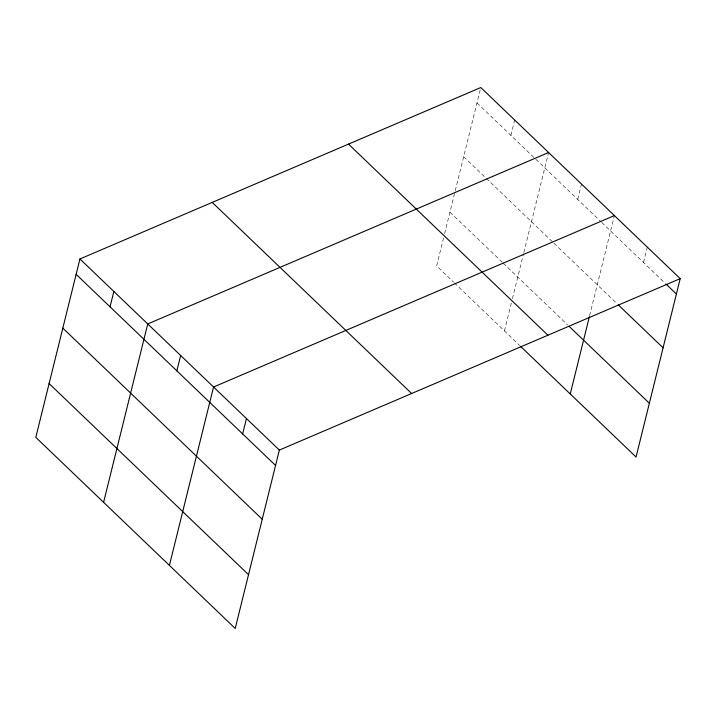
<?xml version="1.0" encoding="UTF-8"?>
<svg xmlns="http://www.w3.org/2000/svg" width="716" height="716" viewBox="0 0 716 716"><rect width="100%" height="100%" fill="white"/><g stroke="black" fill="none" stroke-linecap="round" stroke-linejoin="round"><path stroke-width="0.54" stroke-dasharray="3.58 2.69" d="M443.562 237.945L436.644 265.922L453.595 282.167M444.627 233.649L454.964 191.879M455.233 190.805L480.785 87.54M510.884 135.396L514.688 120.028M504.44 330.899L511.367 302.922M512.432 298.626L523.557 253.652M523.826 252.587L548.59 152.517M577.687 199.415L581.49 184.048M589.626 315.658L614.391 215.579M643.496 262.486L647.3 247.118M476.981 102.907L600.957 221.718M601.762 222.488L665.164 283.25M463.673 156.706L553.137 242.447M553.942 243.216L616.539 303.208M449.952 212.124L502.417 262.405M503.223 263.184L567.511 324.787M454.4 282.936L519.691 345.515"/><path stroke-width="1.07" d="M79.941 258.968L35.8 437.351L235.215 628.46L279.356 450.078L680.2 278.649L480.785 87.54L79.941 258.968L279.356 450.078M110.04 306.824L113.844 291.457M103.596 502.328L147.747 323.945L548.59 152.517M176.843 370.852L180.647 355.476M169.406 565.398L213.556 387.016L614.391 215.579M242.652 433.914L246.456 418.547M570.249 393.97L589.366 316.723M680.2 278.649L636.059 457.032L520.496 346.284M665.961 284.019L676.396 294.016M618.141 304.739L663.088 347.815M569.113 326.326L649.367 403.233M348.513 144.113L547.919 335.222M212.222 202.395L411.637 393.505M76.138 274.335L275.553 465.445M62.829 328.134L262.244 519.243M49.109 383.561L248.524 574.671"/></g></svg>
